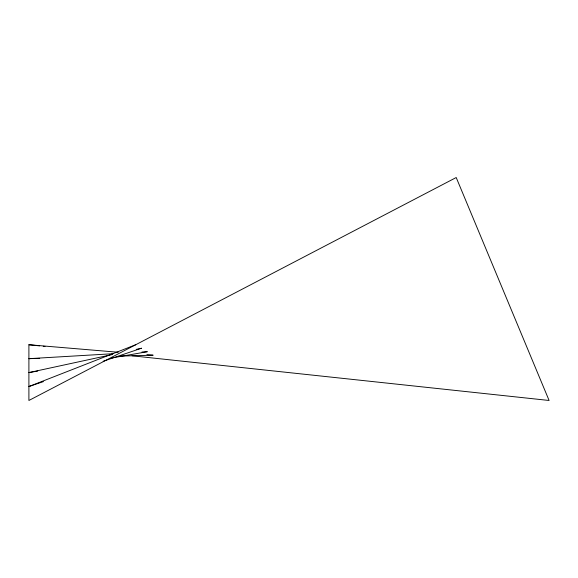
<?xml version="1.0" encoding="UTF-8"?>
<svg xmlns="http://www.w3.org/2000/svg" width="578" height="578" viewBox="0 0 578 578"><rect width="100%" height="100%" fill="white"/><g stroke="black" fill="none" stroke-linecap="round" stroke-linejoin="round"><path stroke-width="0.87" d="M135.729 344.734L28.9 386.538L43.408 381.603M103.137 361.279L141.531 348.216L136.256 349.365M112.493 354.509L28.9 372.6L37.736 371.047M111.98 357.941L147.339 351.706L141.957 352.016M113.245 353.707L28.9 358.671L39.701 358.367M120.73 356.091L153.141 355.188L146.884 354.661M132.044 355.788L549.1 400.475L456.208 177.525L28.9 400.475L28.9 344.734L118.288 352.255M28.9 344.734L39.665 345.89M43.249 346.273L45.041 346.468"/></g></svg>
